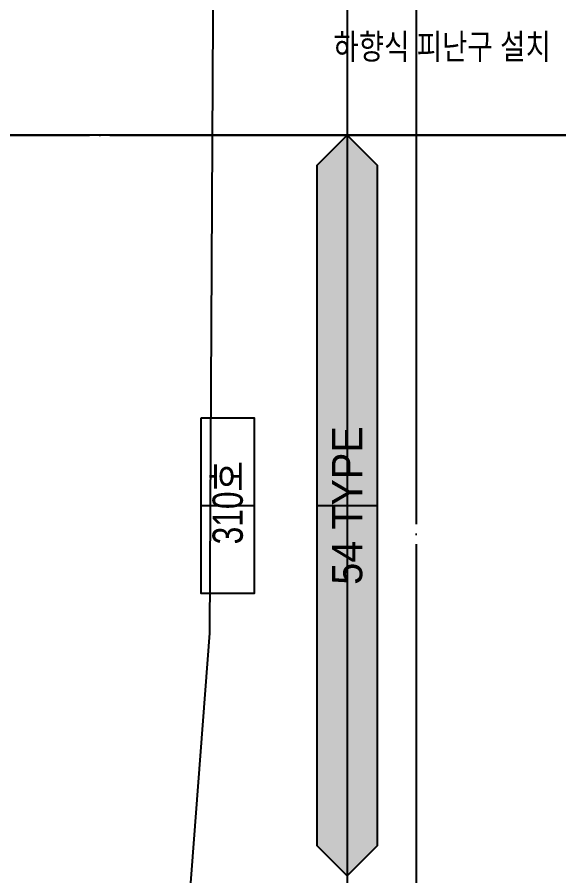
# Model space of a CAD drawing. Header units: millimetres. Extents: x 0 to 1390178, y 0 to 110113.
# Drawn here: x 685318 to 690684, y 30911 to 39421 of the extents above; entities that cross this region are included whole.
import ezdxf
from ezdxf.enums import TextEntityAlignment as Align
from ezdxf.xclip import XClip

# ---------------------------------------------------------------- set-up
doc = ezdxf.new("R2010")
doc.units = ezdxf.units.MM
doc.header["$LTSCALE"] = 100
doc.header["$XCLIPFRAME"] = 0
doc.linetypes.add('X - 단위세대 확장형$0$CEN', pattern=[62, 60, -1, 0, -1])
doc.linetypes.add('X - 평면도$0$CEN', pattern=[62, 60, -1, 0, -1])
for name, color, linetype in [('AA-XXXX-253', 253, 'Continuous'), ('AA-XXXX-TEXT', 3, 'Continuous'), ('SYM', 7, 'Continuous'), ('TEX', 7, 'Continuous'), ('X - 단위세대 확장형$0$AA-XXXX-CNTL', 1, 'X - 단위세대 확장형$0$CEN'), ('X - 평면도$0$A-CEN', 1, 'X - 평면도$0$CEN'), ('X - 평면도$0$AA-XXXX-CNTL', 1, 'X - 평면도$0$CEN')]:
    doc.layers.add(name, color=color, linetype=linetype)
doc.layers.add('DEFPOINT', color=163, linetype='Continuous', plot=False)
doc.layers.add('X - 평면도$0$DEFPOINT', color=163, linetype='Continuous', plot=False)
doc.styles.add('HAUD01', font='Dotum.ttf')

# ---------------------------------------------------------------- blocks, each defined once
blk = doc.blocks.new('X - 단위세대 확장형', base_point=(-475.4, -286.7))
at = {"layer": 'X - 단위세대 확장형$0$AA-XXXX-CNTL'}
blk.add_line((38049.5, 54143.1), (27286.2, 54143.1), dxfattribs=at)
blk = doc.blocks.new('20220111_기준층 세대명')
at = {"layer": 'AA-XXXX-253'}
blk.add_hatch(color=256, dxfattribs=at).paths.add_polyline_path([(-47252.2, 13900.9), (-46952.2, 13600.9), (-46652.2, 13900.9), (-46652.2, 20640.9), (-46952.2, 20940.9), (-47252.2, 20640.9)])
blk.add_lwpolyline([(-46952.2, 20940.9), (-47252.2, 20640.9), (-47252.2, 13900.9), (-46952.2, 13600.9), (-46652.2, 13900.9), (-46652.2, 20640.9)], close=True)
at = {"layer": 'DEFPOINT'}
blk.add_line((-47252.2, 17270.9), (-46652.2, 17270.9), dxfattribs=at)
blk.add_lwpolyline([(-1557.2, 3535.9), (-1557.2, 33935.9), (-46952.2, 33935.9), (-46952.2, -4889.1), (-23212.2, -4889.1), (-23212.2, 3535.9), (-1557.2, 3535.9)], dxfattribs=at)
at = {"layer": 'TEX', "style": 'HAUD01'}
blk.add_text('54 TYPE', height=300, rotation=90, dxfattribs=at).set_placement((-46952.2, 17270.9), align=Align.MIDDLE_CENTER)
blk = doc.blocks.new('A$C5f2f6d51')
at = {"layer": 'DEFPOINT'}
blk.add_line((-91079.6, 50470.6), (-91612.9, 50470.6), dxfattribs=at)
at = {"layer": 'SYM'}
blk.add_lwpolyline([(-91612.9, 51337.3), (-91612.9, 49603.9), (-91079.6, 49603.9), (-91079.6, 51337.3)], close=True, dxfattribs=at)
at = {"layer": 'AA-XXXX-TEXT', "style": 'HAUD01', "width": 0.8}
blk.add_text('310호', height=300, rotation=90, dxfattribs=at).set_placement((-91346.3, 50500.8), align=Align.MIDDLE_CENTER)
blk = doc.blocks.new('X - 평면도', base_point=(-475.4, -286.7))
at = {"layer": 'X - 평면도$0$A-CEN', "color": 5}
blk.add_line((1044522, 68689.6), (1044522, 22495.2), dxfattribs=at)
at = {"layer": 'X - 평면도$0$AA-XXXX-CNTL'}
blk.add_line((1035286.2, 54143.1), (1054512, 54143.1), dxfattribs=at)
at = {"layer": 'X - 평면도$0$DEFPOINT'}
blk.add_lwpolyline([(1090640.5, 68365.6), (1073472.6, 68450.8), (1068191.2, 68315.3), (1061042.1, 68006.8), (1042833.1, 66148.4), (1042521.2, 57737.5), (1042473, 49209.6), (1041931.7, 42085), (1040804.5, 24415.6), (1040582.9, 17927.4), (1051789, 17869.8), (1052018.4, 24614.7), (1070441.5, 24941.8), (1069930.2, 30624.5), (1090639.2, 33202.2)], close=True, dxfattribs=at)

msp = doc.modelspace()

# ---------------------------------------------------------------- block references
at = {"layer": 'SYM'}
ref = msp.add_blockref('X - 단위세대 확장형', (652274.7, -16179.1), dxfattribs=at)
XClip(ref).set_block_clipping_path([(27286.2339647645, 22495.2025850526), (88213.6007378809, 68689.6277392105)])

# ---------------------------------------------------------------- next in the draw order: block references
ref = msp.add_blockref('X - 평면도', (-355725.3, -16179.1))
XClip(ref).set_block_clipping_path([(1027249.9161542748, 15892.4151621381), (1111249.9161542747, 75292.4151621381)])

# ---------------------------------------------------------------- next in the draw order: block references
msp.add_blockref('20220111_기준층 세대명', (735539.4, 17309.8))
msp.add_blockref('A$C5f2f6d51', (778750.1, -15892.4), dxfattribs=at)

# ---------------------------------------------------------------- next in the draw order: texts
at = {"layer": 'AA-XXXX-TEXT', "style": 'HAUD01', "width": 0.8}
msp.add_text('하향식 피난구 설치', height=250, dxfattribs=at).set_placement((690604.7, 39129.1), align=Align.MIDDLE_RIGHT)

doc.saveas('drawing.dxf')
